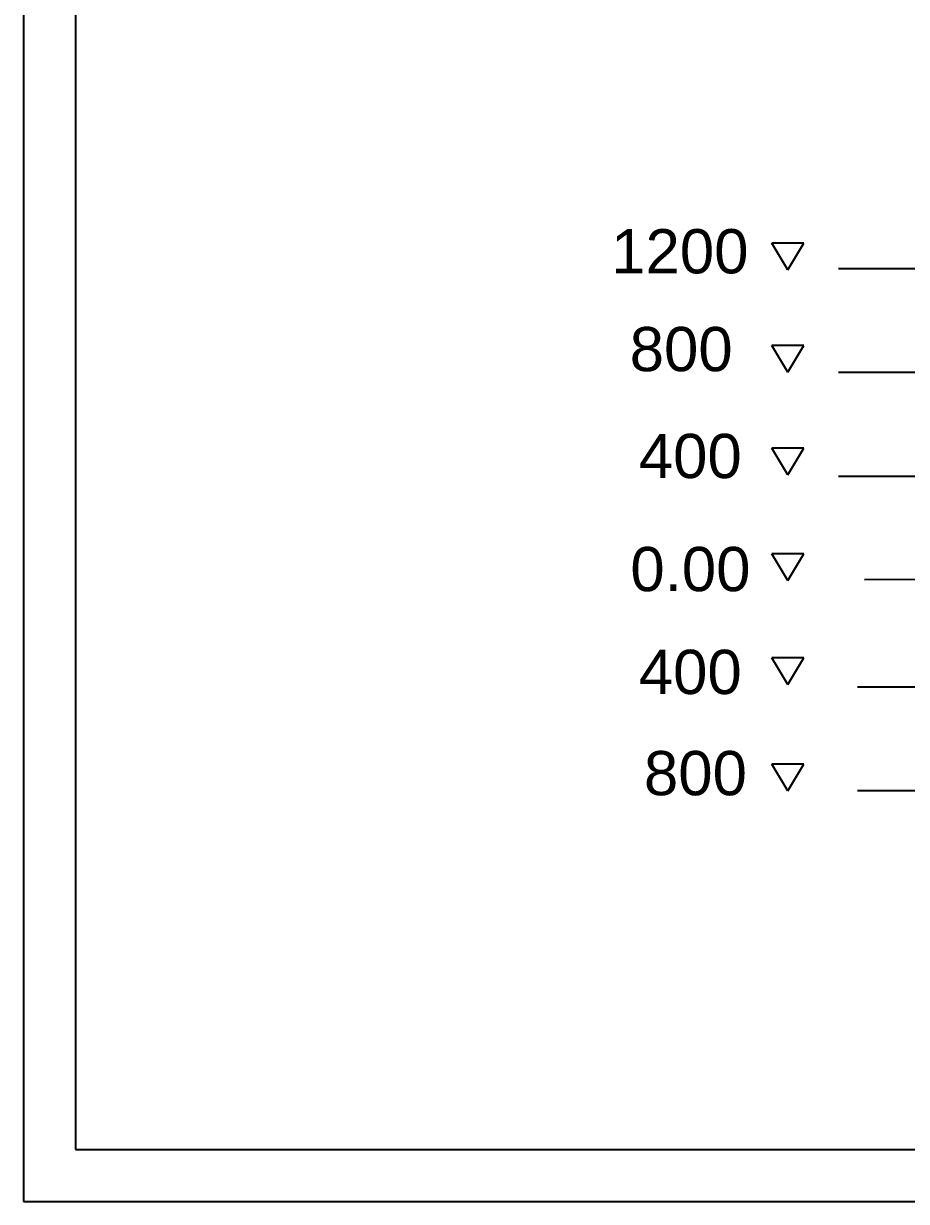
# Model space of a CAD drawing. Header units: millimetres. Extents: x 3062 to 3755, y 1606 to 1663.
# Drawn here: x 3226.67 to 3243.7, y 1606.32 to 1629.03 of the extents above; entities that cross this region are included whole.
import ezdxf

# ---------------------------------------------------------------- set-up
doc = ezdxf.new("R2010")
doc.units = ezdxf.units.MM
doc.linetypes.add('Dash', pattern=[6.35, 3.175, -3.175])
doc.layers.add('m7aor', color=4, linetype='Continuous')
doc.layers.add('WORK', color=7, linetype='Continuous')
doc.styles.get("Standard").update_dxf_attribs({"font": 'arial.ttf'})

msp = doc.modelspace()

# ---------------------------------------------------------------- linework, layer by layer
for p, q in [((3226.674, 1663.319), (3226.674, 1606.319)), ((3227.674, 1662.319), (3227.674, 1607.319)), ((3227.674, 1607.319), (3302.674, 1607.319)), ((3226.674, 1606.319), (3303.674, 1606.319))]:
    msp.add_line(p, q)
at = {"layer": 'm7aor', "linetype": 'Dash', "ltscale": 0.5}
for p, q in [((3256.68, 1624.304), (3241.37, 1624.298)), ((3256.68, 1622.302), (3241.37, 1622.302)), ((3256.68, 1620.295), (3241.37, 1620.295)), ((3244.479, 1618.31), (3241.37, 1618.301)), ((3244.347, 1616.235), (3241.37, 1616.235)), ((3244.347, 1614.233), (3241.37, 1614.233))]:
    msp.add_line(p, q, dxfattribs=at)
at = {"layer": 'WORK', "ltscale": 0.5}
for p, q in [((3241.414, 1624.281), (3241.105, 1624.795)), ((3241.723, 1624.795), (3241.105, 1624.795)), ((3241.414, 1624.281), (3241.723, 1624.795)), ((3241.414, 1622.305), (3241.105, 1622.819)), ((3241.723, 1622.819), (3241.105, 1622.819)), ((3241.414, 1622.305), (3241.723, 1622.819)), ((3241.414, 1620.329), (3241.105, 1620.843)), ((3241.723, 1620.843), (3241.105, 1620.843)), ((3241.414, 1620.329), (3241.723, 1620.843)), ((3241.414, 1618.288), (3241.105, 1618.802)), ((3241.723, 1618.802), (3241.105, 1618.802)), ((3241.414, 1618.288), (3241.723, 1618.802)), ((3241.414, 1616.283), (3241.105, 1616.796)), ((3241.723, 1616.796), (3241.105, 1616.796)), ((3241.414, 1616.283), (3241.723, 1616.796)), ((3241.414, 1614.233), (3241.105, 1614.747)), ((3241.723, 1614.747), (3241.105, 1614.747)), ((3241.414, 1614.233), (3241.723, 1614.747))]:
    msp.add_line(p, q, dxfattribs=at)

# ---------------------------------------------------------------- texts
at = {"layer": 'WORK', "ltscale": 0.5, "char_height": 0.8524, "attachment_point": 1}
for s, width, insert in [('1200', 1.43589, (3238.007, 1625.064)), ('800', 1.07069, (3238.364, 1623.178)), ('400', 1.53415, (3238.539, 1621.117)), ('0.00', 1.07787, (3238.377, 1618.937)), ('400', 1.53415, (3238.539, 1616.954)), ('800', 1.07069, (3238.639, 1615.003))]:
    msp.add_mtext_dynamic_manual_height_columns(s, width=width, gutter_width=4.262, heights=[0], dxfattribs=dict(at, insert=insert))

doc.saveas('drawing.dxf')
